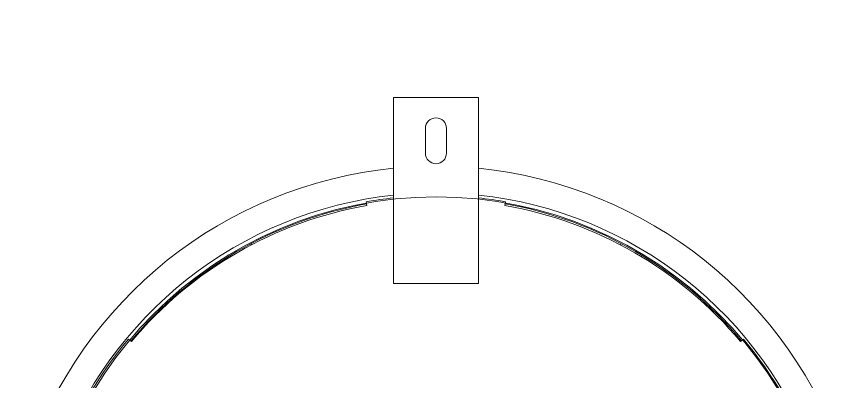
# Model space of a CAD drawing. Extents: x -3873 to 164127, y 7129 to 96529.
# Drawn here: x 85001 to 85669, y 60876 to 61170 of the extents above; entities that cross this region are included whole.
import ezdxf

# ---------------------------------------------------------------- set-up
doc = ezdxf.new("R2010")
doc.units = 0
doc.layers.get('0').update_dxf_attribs({"linetype": 'CONTINUOUS'})
doc.layers.add('LAYOUT Kromeka', color=1, linetype='CONTINUOUS', lineweight=5)

# ---------------------------------------------------------------- blocks, each defined once
blk = doc.blocks.new('SD-01-04-645-180-reduktor')
for p, q in [((-34.25, 263.36), (-34.25, 413.36)), ((-26.85, 413.36), (-34.25, 413.36)), ((-26.85, 413.36), (26.85, 413.36)), ((34.25, 413.36), (26.85, 413.36)), ((34.25, 263.36), (34.25, 413.36)), ((-8.5, 368.36), (-8.5, 388.36)), ((8.5, 388.36), (8.5, 368.36)), ((-55.7, 326.24), (-56.22, 329.19)), ((56.22, 329.19), (55.7, 326.24)), ((-149.37, 295.6), (-148.8, 294.51)), ((148.8, 294.51), (149.26, 295.39)), ((-171.68, 281.3), (-172.31, 282.3)), ((-170.04, 283.74), (-169.77, 282.5)), ((-165.41, 285.17), (-166.39, 285.98)), ((166.18, 285.81), (165.41, 285.17)), ((169.77, 282.5), (169.98, 283.46)), ((172.17, 282.07), (171.68, 281.3)), ((-34.25, 263.36), (-26.85, 263.36)), ((26.85, 263.36), (-26.85, 263.36)), ((26.85, 263.36), (34.25, 263.36)), ((-248.01, 218.46), (-245.71, 216.53)), ((245.71, 216.53), (248.01, 218.46))]:
    blk.add_line(p, q)
for centre, radius, start, end in [((0, 388.36), 8.5, 0, 180), ((0, 368.36), 8.5, 180, 0), ((0, 10.36), 347.5, 95.65632, 161.50697), ((0, 10.36), 347.5, 18.49303, 84.34368), ((-0.25, 11.9), 324.5, 96.01429, 160.43289), ((-0.25, 11.9), 324.5, 19.56711, 83.89693), ((-0.25, 11.9), 320.5, 100.00394, 140.18281), ((0, 10.36), 323.75, 96.07277, 100), ((0, 10.36), 323.75, 80, 83.92723), ((-0.25, 11.9), 320.5, 39.75973, 79.90803), ((0, 10.36), 320.75, 100, 140), ((0, 10.36), 320.75, 40, 80), ((0, 10.36), 323.75, 140, 160), ((0, 10.36), 323.75, 20, 40)]:
    blk.add_arc(centre, radius, start, end)

msp = doc.modelspace()

# ---------------------------------------------------------------- linework, layer by layer
at = {"layer": 'LAYOUT Kromeka', "elevation": -15419959.69}
msp.add_lwpolyline([(83727.59, 63133.87), (83721.97, 47023.65, 0.412929), (84124.92, 46618.64), (85259.11, 46618.64, 0.415704), (85662.06, 47023.65), (85662.06, 60626.61), (85662.06, 60701.85, 1), (85017.06, 60701.85), (85017.06, 60331.81), (85017.06, 56376, -1), (84371.23, 56376), (84372.61, 60367.81), (84372.59, 63130.55)], format="xyb", dxfattribs=at)

# ---------------------------------------------------------------- block references
at = {"layer": 'LAYOUT Kromeka', "xscale": -1}
msp.add_blockref('SD-01-04-645-180-reduktor', (85339.31, 60691.22, -15419981.6), dxfattribs=at)

doc.saveas('drawing.dxf')
